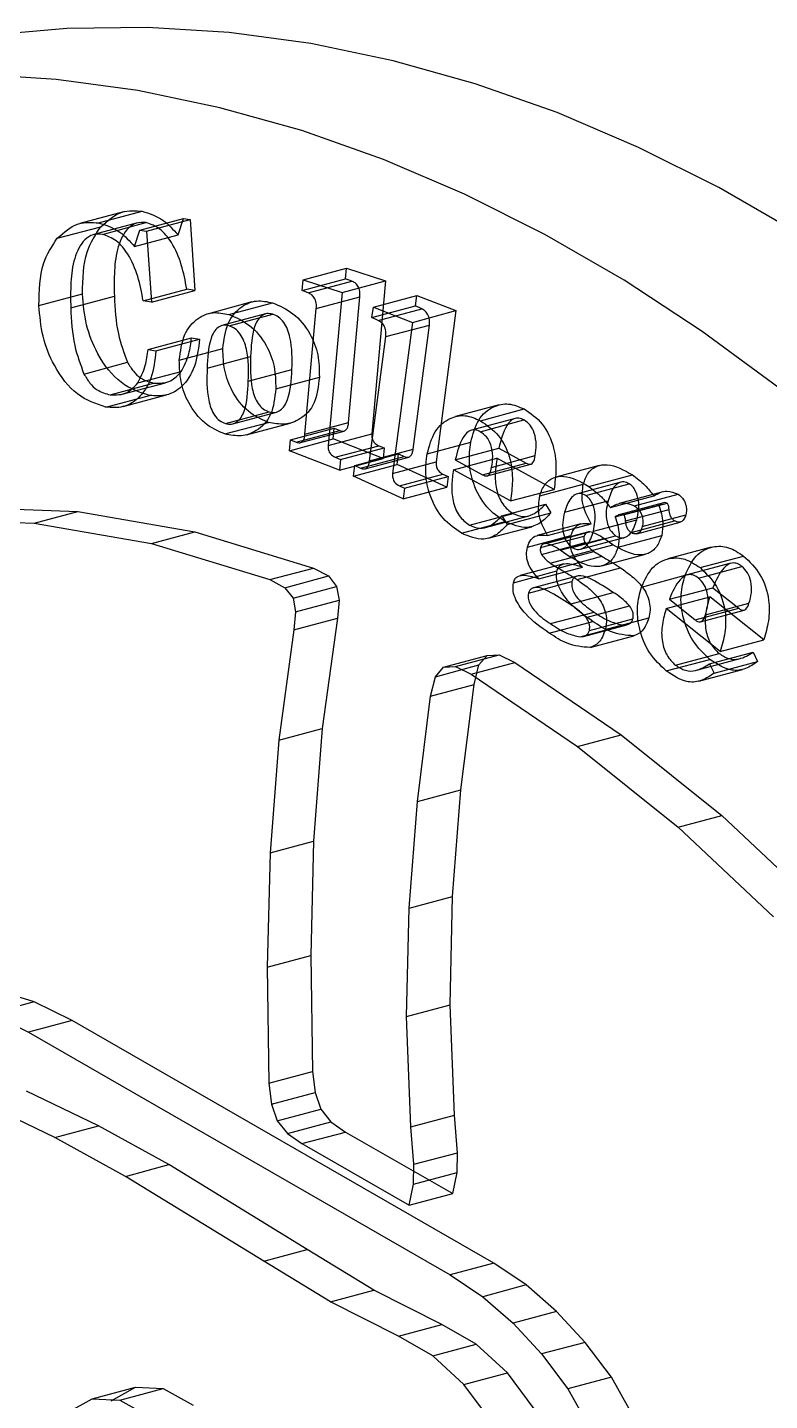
# Model space of a CAD drawing. Header units: inches. Extents: x 0 to 16.3, y 0 to 11.5.
# Drawn here: x 4.508 to 5.09, y 7.248 to 8.324 of the extents above; entities that cross this region are included whole.
import ezdxf

# ---------------------------------------------------------------- set-up
doc = ezdxf.new("R2010")
doc.units = ezdxf.units.IN
doc.header["$MEASUREMENT"] = 0

msp = doc.modelspace()

# ---------------------------------------------------------------- linework, layer by layer
at = {"color": 7, "linetype": 'Continuous', "lineweight": 25}
for p, q in [((4.5836, 8.1799), (4.5494, 8.1708)), ((4.5946, 8.1713), (4.5604, 8.1621)), ((4.5641, 8.1713), (4.5982, 8.1804)), ((4.567, 8.1623), (4.6011, 8.1715)), ((4.5964, 8.1656), (4.6306, 8.1748)), ((4.6016, 8.1648), (4.6357, 8.1739)), ((4.6263, 8.1619), (4.6306, 8.1748)), ((4.6306, 8.1748), (4.6357, 8.1739)), ((4.6357, 8.1739), (4.6396, 8.1183)), ((4.5317, 8.1592), (4.5659, 8.1683)), ((4.5922, 8.1527), (4.5964, 8.1656)), ((4.5922, 8.1527), (4.6263, 8.1619)), ((4.5964, 8.1656), (4.6016, 8.1648)), ((4.6016, 8.1648), (4.6054, 8.1092)), ((4.7235, 8.1183), (4.7577, 8.1275)), ((4.7243, 8.1266), (4.7584, 8.1358)), ((4.7577, 8.1275), (4.7584, 8.1358)), ((4.7625, 8.1256), (4.7577, 8.1275)), ((4.7584, 8.1358), (4.789, 8.1259)), ((4.599, 8.1102), (4.6332, 8.1194)), ((4.6054, 8.1092), (4.6396, 8.1183)), ((4.6396, 8.1183), (4.6332, 8.1194)), ((4.7235, 8.1183), (4.7243, 8.1266)), ((4.7284, 8.1164), (4.7235, 8.1183)), ((4.7243, 8.1266), (4.7549, 8.1168)), ((4.7284, 8.1164), (4.7625, 8.1256)), ((4.7549, 8.1168), (4.744, 7.9968)), ((4.7549, 8.1168), (4.789, 8.1259)), ((4.789, 8.1259), (4.7781, 8.006)), ((4.5173, 8.1065), (4.5514, 8.1156)), ((4.5422, 8.1048), (4.5764, 8.1139)), ((4.6054, 8.1092), (4.599, 8.1102)), ((4.6842, 8.1093), (4.6501, 8.1001)), ((4.6662, 8.0995), (4.7004, 8.1086)), ((4.7347, 8.1041), (4.7689, 8.1132)), ((4.76, 8.0147), (4.7689, 8.1132)), ((4.7783, 8.097), (4.8125, 8.1062)), ((4.7783, 8.097), (4.7794, 8.1052)), ((4.7794, 8.1052), (4.8135, 8.1144)), ((4.7794, 8.1052), (4.81, 8.0933)), ((4.8125, 8.1062), (4.8135, 8.1144)), ((4.8173, 8.1039), (4.8125, 8.1062)), ((4.8135, 8.1144), (4.8441, 8.1025)), ((4.6948, 8.0999), (4.6607, 8.0908)), ((4.6664, 8.0906), (4.7005, 8.0997)), ((4.7258, 8.0056), (4.7347, 8.1041)), ((4.7832, 8.0948), (4.7783, 8.097)), ((4.7832, 8.0948), (4.8173, 8.1039)), ((4.81, 8.0933), (4.8441, 8.1025)), ((4.8441, 8.1025), (4.8287, 7.984)), ((4.7891, 8.0821), (4.8233, 8.0912)), ((4.81, 8.0933), (4.7945, 7.9748)), ((4.8106, 7.9939), (4.8233, 8.0912)), ((4.6028, 8.0721), (4.6369, 8.0812)), ((4.609, 8.071), (4.6432, 8.0802)), ((4.6369, 8.0812), (4.6432, 8.0802)), ((4.7765, 7.9848), (4.7891, 8.0821)), ((4.6028, 8.0721), (4.609, 8.071)), ((4.6273, 8.0636), (4.6615, 8.0727)), ((4.6491, 8.0573), (4.6832, 8.0665)), ((4.5526, 8.0528), (4.5867, 8.062)), ((4.5947, 8.0458), (4.6289, 8.0549)), ((4.6814, 8.0472), (4.7156, 8.0563)), ((4.573, 8.0365), (4.6072, 8.0457)), ((4.5825, 8.0369), (4.6166, 8.046)), ((4.7029, 8.0413), (4.7371, 8.0504)), ((4.5698, 8.0269), (4.604, 8.036)), ((4.5832, 8.0273), (4.6174, 8.0364)), ((4.6635, 8.014), (4.6977, 8.0231)), ((4.6693, 8.0138), (4.7034, 8.0229)), ((4.8779, 8.0286), (4.8437, 8.0195)), ((4.8634, 8.0162), (4.8976, 8.0254)), ((4.6629, 8.0058), (4.6971, 8.0149)), ((4.68, 8.0052), (4.7141, 8.0144)), ((4.7145, 8.0011), (4.7487, 8.0103)), ((4.719, 7.9994), (4.7531, 8.0085)), ((4.7258, 8.0056), (4.76, 8.0147)), ((4.7479, 8.0019), (4.7487, 8.0103)), ((4.7487, 8.0103), (4.7531, 8.0085)), ((4.8905, 8.0179), (4.8563, 8.0088)), ((4.8632, 8.0076), (4.8974, 8.0168)), ((4.7138, 7.9927), (4.7479, 8.0019)), ((4.7138, 7.9927), (4.7145, 8.0011)), ((4.7145, 8.0011), (4.719, 7.9994)), ((4.7224, 7.999), (4.7565, 8.0081)), ((4.744, 7.9968), (4.7781, 8.006)), ((4.787, 7.9866), (4.7479, 8.0019)), ((4.8216, 7.9903), (4.8557, 7.9994)), ((4.7529, 7.9775), (4.7138, 7.9927)), ((4.7495, 7.9875), (4.7837, 7.9966)), ((4.7495, 7.9875), (4.7536, 7.9859)), ((4.7536, 7.9859), (4.7878, 7.995)), ((4.7649, 7.9811), (4.7991, 7.9902)), ((4.7693, 7.9791), (4.8035, 7.9882)), ((4.7729, 7.9785), (4.8071, 7.9876)), ((4.7765, 7.9848), (4.8106, 7.9939)), ((4.7837, 7.9966), (4.7878, 7.995)), ((4.7878, 7.995), (4.787, 7.9866)), ((4.798, 7.982), (4.7991, 7.9902)), ((4.7991, 7.9902), (4.8035, 7.9882)), ((4.8422, 7.9778), (4.8763, 7.9869)), ((4.8436, 7.9855), (4.8778, 7.9947)), ((4.8721, 7.9796), (4.9063, 7.9888)), ((4.921, 7.9624), (4.8763, 7.9869)), ((4.8778, 7.9947), (4.8991, 7.983)), ((4.7529, 7.9775), (4.787, 7.9866)), ((4.7536, 7.9859), (4.7529, 7.9775)), ((4.7638, 7.9728), (4.798, 7.982)), ((4.7638, 7.9728), (4.7649, 7.9811)), ((4.7649, 7.9811), (4.7693, 7.9791)), ((4.7945, 7.9748), (4.8287, 7.984)), ((4.8369, 7.9642), (4.798, 7.982)), ((4.8869, 7.9533), (4.8422, 7.9778)), ((4.8436, 7.9855), (4.8649, 7.9739)), ((4.8649, 7.9739), (4.8991, 7.983)), ((4.8687, 7.973), (4.9028, 7.9822)), ((4.9565, 7.9811), (4.9224, 7.972)), ((4.8028, 7.955), (4.7638, 7.9728)), ((4.7998, 7.9652), (4.8339, 7.9743)), ((4.8039, 7.9633), (4.838, 7.9724)), ((4.8339, 7.9743), (4.838, 7.9724)), ((4.838, 7.9724), (4.8369, 7.9642)), ((4.9098, 7.9573), (4.9439, 7.9664)), ((4.9735, 7.968), (4.9394, 7.9589)), ((4.9459, 7.9576), (4.98, 7.9668)), ((4.9482, 7.9647), (4.9824, 7.9738)), ((4.7998, 7.9652), (4.8039, 7.9633)), ((4.8028, 7.955), (4.8369, 7.9642)), ((4.8039, 7.9633), (4.8028, 7.955)), ((4.8869, 7.9533), (4.921, 7.9624)), ((4.9652, 7.9482), (4.9993, 7.9574)), ((5.0063, 7.9604), (4.9722, 7.9513)), ((4.9842, 7.9495), (5.0183, 7.9586)), ((4.4567, 7.9486), (4.5477, 7.945)), ((4.5136, 7.9359), (4.5477, 7.945)), ((4.5477, 7.945), (4.6396, 7.929)), ((4.8802, 7.9415), (4.9143, 7.9507)), ((4.8844, 7.9349), (4.9186, 7.9441)), ((4.9143, 7.9507), (4.9186, 7.9441)), ((4.9292, 7.9444), (4.9634, 7.9535)), ((4.969, 7.9409), (5.0032, 7.9501)), ((5.0069, 7.9518), (4.9728, 7.9427)), ((4.9754, 7.9424), (5.0096, 7.9516)), ((4.9771, 7.9376), (5.0112, 7.9467)), ((4.4226, 7.9395), (4.5136, 7.9359)), ((4.5136, 7.9359), (4.6055, 7.9199)), ((4.8485, 7.928), (4.8827, 7.9371)), ((4.8548, 7.9343), (4.8889, 7.9434)), ((4.8672, 7.9325), (4.9014, 7.9416)), ((4.8693, 7.924), (4.9035, 7.9331)), ((4.8802, 7.9415), (4.8844, 7.9349)), ((4.9419, 7.9353), (4.9077, 7.9262)), ((4.916, 7.9261), (4.9502, 7.9353)), ((4.9519, 7.9295), (4.986, 7.9386)), ((4.9814, 7.9285), (5.0155, 7.9377)), ((4.9858, 7.9276), (5.0199, 7.9367)), ((4.9902, 7.9332), (5.0243, 7.9424)), ((4.6055, 7.9199), (4.6396, 7.929)), ((4.6396, 7.929), (4.7325, 7.9007)), ((4.9002, 7.917), (4.9343, 7.9262)), ((4.9104, 7.9167), (4.9446, 7.9258)), ((4.9473, 7.9289), (4.9132, 7.9197)), ((4.9147, 7.9199), (4.9488, 7.9291)), ((4.9259, 7.9148), (4.96, 7.9239)), ((4.9352, 7.9168), (4.9693, 7.926)), ((4.9418, 7.9155), (4.976, 7.9246)), ((4.9671, 7.919), (4.96, 7.9239)), ((4.9712, 7.917), (5.0054, 7.9261)), ((4.6055, 7.9199), (4.6983, 7.8916)), ((4.9111, 7.9114), (4.9453, 7.9206)), ((4.9181, 7.9046), (4.9523, 7.9138)), ((4.933, 7.9098), (4.9259, 7.9148)), ((4.933, 7.9098), (4.9671, 7.919)), ((4.9523, 7.9138), (4.9585, 7.9099)), ((4.9586, 7.9025), (4.9928, 7.9116)), ((5.0443, 7.917), (5.0102, 7.9078)), ((4.6983, 7.8916), (4.7325, 7.9007)), ((4.7325, 7.9007), (4.7443, 7.8945)), ((4.9286, 7.904), (4.8944, 7.8949)), ((4.9092, 7.8922), (4.9434, 7.9013)), ((4.9181, 7.9046), (4.9243, 7.9007)), ((4.9243, 7.9007), (4.9585, 7.9099)), ((4.9391, 7.8916), (4.9732, 7.9008)), ((5.0597, 7.9044), (5.0255, 7.8953)), ((5.0342, 7.8928), (5.0683, 7.902)), ((5.0355, 7.901), (5.0696, 7.9101)), ((4.6983, 7.8916), (4.7101, 7.8853)), ((4.7101, 7.8853), (4.7443, 7.8945)), ((4.7443, 7.8945), (4.7506, 7.8863)), ((4.8892, 7.8892), (4.9233, 7.8984)), ((4.901, 7.8811), (4.9351, 7.8902)), ((4.9391, 7.8943), (4.905, 7.8851)), ((4.9896, 7.8858), (5.0237, 7.895)), ((4.7101, 7.8853), (4.7165, 7.8772)), ((4.7165, 7.8772), (4.7506, 7.8863)), ((4.7506, 7.8863), (4.7526, 7.8755)), ((4.9333, 7.8724), (4.9674, 7.8816)), ((5.0114, 7.8762), (5.0456, 7.8853)), ((5.0456, 7.8853), (5.0658, 7.8692)), ((4.7165, 7.8772), (4.7185, 7.8664)), ((4.7185, 7.8664), (4.7526, 7.8755)), ((4.7526, 7.8755), (4.7512, 7.8614)), ((4.9462, 7.8619), (4.9803, 7.8711)), ((5.009, 7.8691), (5.0431, 7.8782)), ((5.0513, 7.8353), (5.009, 7.8691)), ((5.0114, 7.8762), (5.0316, 7.8601)), ((5.0316, 7.8601), (5.0658, 7.8692)), ((5.0397, 7.864), (5.0738, 7.8731)), ((5.0855, 7.8445), (5.0431, 7.8782)), ((4.7185, 7.8664), (4.7171, 7.8522)), ((4.7171, 7.8522), (4.7512, 7.8614)), ((4.7512, 7.8614), (4.7394, 7.7749)), ((4.9173, 7.8497), (4.9514, 7.8589)), ((4.9183, 7.8571), (4.9524, 7.8662)), ((4.9487, 7.8518), (4.9828, 7.861)), ((4.9612, 7.8524), (4.9954, 7.8616)), ((5.0359, 7.8585), (5.0701, 7.8677)), ((4.7171, 7.8522), (4.7053, 7.7657)), ((4.9414, 7.8468), (4.9756, 7.8559)), ((4.9441, 7.8471), (4.9782, 7.8562)), ((4.9493, 7.8384), (4.9835, 7.8476)), ((5.0513, 7.8353), (5.0855, 7.8445)), ((4.8344, 7.8231), (4.8686, 7.8322)), ((4.8437, 7.8235), (4.8779, 7.8326)), ((4.8562, 7.8175), (4.8904, 7.8266)), ((4.8622, 7.8247), (4.8686, 7.8322)), ((4.8686, 7.8322), (4.8779, 7.8326)), ((4.8779, 7.8326), (4.8904, 7.8266)), ((4.8904, 7.8266), (4.9736, 7.77)), ((5.009, 7.82), (5.0432, 7.8291)), ((5.0162, 7.8246), (5.0504, 7.8337)), ((5.0326, 7.8206), (5.0668, 7.8297)), ((5.043, 7.8256), (5.0771, 7.8348)), ((5.043, 7.8256), (5.0465, 7.8183)), ((5.0465, 7.8183), (5.0806, 7.8274)), ((5.0771, 7.8348), (5.0806, 7.8274)), ((4.8241, 7.8002), (4.828, 7.8155)), ((4.828, 7.8155), (4.8622, 7.8247)), ((4.828, 7.8155), (4.8344, 7.8231)), ((4.8344, 7.8231), (4.8437, 7.8235)), ((4.8437, 7.8235), (4.8562, 7.8175)), ((4.8562, 7.8175), (4.9394, 7.7609)), ((4.8583, 7.8093), (4.8622, 7.8247)), ((5.0346, 7.812), (5.0687, 7.8212)), ((4.8241, 7.8002), (4.8583, 7.8093)), ((4.8481, 7.7269), (4.8583, 7.8093)), ((4.8139, 7.7177), (4.8241, 7.8002)), ((4.7053, 7.7657), (4.7394, 7.7749)), ((4.7394, 7.7749), (4.7326, 7.6867)), ((4.7053, 7.7657), (4.6985, 7.6775)), ((4.9394, 7.7609), (4.9736, 7.77)), ((4.9394, 7.7609), (5.0184, 7.6975)), ((4.9736, 7.77), (5.0526, 7.7067)), ((4.8074, 7.6342), (4.8139, 7.7177)), ((4.8139, 7.7177), (4.8481, 7.7269)), ((4.8415, 7.6433), (4.8481, 7.7269)), ((5.0184, 7.6975), (5.0526, 7.7067)), ((5.0184, 7.6975), (5.093, 7.6273)), ((5.0526, 7.7067), (5.1272, 7.6365)), ((4.6985, 7.6775), (4.7326, 7.6867)), ((4.7326, 7.6867), (4.7303, 7.597)), ((4.6985, 7.6775), (4.6961, 7.5879)), ((4.8074, 7.6342), (4.8415, 7.6433)), ((4.8395, 7.5584), (4.8415, 7.6433)), ((4.8054, 7.5492), (4.8074, 7.6342)), ((4.6961, 7.5879), (4.7303, 7.597)), ((4.7303, 7.597), (4.7318, 7.5061)), ((4.6961, 7.5879), (4.6976, 7.4969)), ((4.5136, 7.5606), (4.4834, 7.57)), ((4.5136, 7.5606), (4.4795, 7.5515)), ((4.5433, 7.546), (4.5136, 7.5606)), ((4.8054, 7.5492), (4.8395, 7.5584)), ((4.8429, 7.4717), (4.8395, 7.5584)), ((4.4795, 7.5515), (4.5091, 7.5369)), ((4.5433, 7.546), (4.5091, 7.5369)), ((4.8738, 7.3558), (4.5433, 7.546)), ((4.8088, 7.4626), (4.8054, 7.5492)), ((4.5091, 7.5369), (4.8397, 7.3466)), ((4.6976, 7.4969), (4.7318, 7.5061)), ((4.7318, 7.5061), (4.7337, 7.4895)), ((4.6976, 7.4969), (4.6995, 7.4803)), ((4.5298, 7.4544), (4.4733, 7.4815)), ((4.564, 7.4635), (4.5075, 7.4907)), ((4.6995, 7.4803), (4.7337, 7.4895)), ((4.7337, 7.4895), (4.7383, 7.4765)), ((4.6995, 7.4803), (4.7041, 7.4673)), ((4.7041, 7.4673), (4.7383, 7.4765)), ((4.7383, 7.4765), (4.7461, 7.4665)), ((4.8088, 7.4626), (4.8429, 7.4717)), ((4.8454, 7.4424), (4.8429, 7.4717)), ((4.5298, 7.4544), (4.564, 7.4635)), ((4.6192, 7.433), (4.564, 7.4635)), ((4.7041, 7.4673), (4.712, 7.4573)), ((4.712, 7.4573), (4.7461, 7.4665)), ((4.7461, 7.4665), (4.7576, 7.4586)), ((4.8112, 7.4333), (4.8088, 7.4626)), ((4.5851, 7.4238), (4.5298, 7.4544)), ((4.712, 7.4573), (4.7234, 7.4495)), ((4.7234, 7.4495), (4.7576, 7.4586)), ((4.7234, 7.4495), (4.8075, 7.4013)), ((4.7576, 7.4586), (4.8417, 7.4105)), ((4.8112, 7.4333), (4.8454, 7.4424)), ((4.845, 7.4268), (4.8454, 7.4424)), ((4.5851, 7.4238), (4.6192, 7.433)), ((4.7276, 7.3666), (4.6192, 7.433)), ((4.8108, 7.4177), (4.8112, 7.4333)), ((4.6935, 7.3574), (4.5851, 7.4238)), ((4.8075, 7.4013), (4.8108, 7.4177)), ((4.8108, 7.4177), (4.845, 7.4268)), ((4.8417, 7.4105), (4.845, 7.4268)), ((4.8075, 7.4013), (4.8417, 7.4105)), ((4.6935, 7.3574), (4.7276, 7.3666)), ((4.7799, 7.3346), (4.7276, 7.3666)), ((4.7458, 7.3254), (4.6935, 7.3574)), ((4.8738, 7.3558), (4.8397, 7.3466)), ((4.8992, 7.3387), (4.8738, 7.3558)), ((4.8397, 7.3466), (4.8651, 7.3295)), ((4.7458, 7.3254), (4.7799, 7.3346)), ((4.8332, 7.3077), (4.7799, 7.3346)), ((4.8992, 7.3387), (4.8651, 7.3295)), ((4.923, 7.3179), (4.8992, 7.3387)), ((4.7991, 7.2985), (4.7458, 7.3254)), ((4.8651, 7.3295), (4.8889, 7.3088)), ((4.923, 7.3179), (4.8889, 7.3088)), ((4.8889, 7.3088), (4.9111, 7.2846)), ((4.9453, 7.2937), (4.923, 7.3179)), ((4.7991, 7.2985), (4.8332, 7.3077)), ((4.8259, 7.2831), (4.7991, 7.2985)), ((4.8601, 7.2922), (4.8332, 7.3077)), ((4.8259, 7.2831), (4.8601, 7.2922)), ((4.8845, 7.2698), (4.8601, 7.2922)), ((4.9453, 7.2937), (4.9111, 7.2846)), ((4.966, 7.2664), (4.9453, 7.2937)), ((4.8503, 7.2606), (4.8259, 7.2831)), ((4.9111, 7.2846), (4.9319, 7.2572)), ((4.8503, 7.2606), (4.8845, 7.2698)), ((4.9054, 7.2417), (4.8845, 7.2698)), ((4.966, 7.2664), (4.9319, 7.2572)), ((4.9876, 7.228), (4.966, 7.2664)), ((4.5589, 7.2495), (4.593, 7.2587)), ((4.574, 7.2478), (4.593, 7.2587)), ((4.5806, 7.2484), (4.6147, 7.2575)), ((4.593, 7.2587), (4.6147, 7.2575)), ((4.6147, 7.2575), (4.6383, 7.2445)), ((4.8712, 7.2326), (4.8503, 7.2606)), ((4.9319, 7.2572), (4.9535, 7.2189)), ((4.5398, 7.2387), (4.5589, 7.2495)), ((4.5589, 7.2495), (4.5806, 7.2484)), ((4.5806, 7.2484), (4.6042, 7.2353))]:
    msp.add_line(p, q, dxfattribs=at)
at = {"color": 7, "linetype": 'Continuous', "lineweight": 25, "flags": 128}
for points in [[(5.1127, 8.1629), (5.0503, 8.1989), (4.9872, 8.2305), (4.9234, 8.2577), (4.8593, 8.2803), (4.7949, 8.2984), (4.7305, 8.3118), (4.6663, 8.3205), (4.6024, 8.3245), (4.5391, 8.3237), (4.4765, 8.3182)], [(5.0973, 8.042), (5.0372, 8.0862), (4.976, 8.1263), (4.9138, 8.1622), (4.8508, 8.1938), (4.7873, 8.2209), (4.7233, 8.2436), (4.6591, 8.2616), (4.5949, 8.275), (4.5308, 8.2838), (4.4671, 8.2878)]]:
    msp.add_lwpolyline(points, dxfattribs=at)
at = {"color": 7, "linetype": 'Continuous', "lineweight": 25}
for points, knots in [([(4.5659, 8.1683), (4.5712, 8.173), (4.5806, 8.1815), (4.5928, 8.1808), (4.5982, 8.1804)], [0, 0, 0, 0, 0.559322, 1, 1, 1, 1]), ([(4.5317, 8.1592), (4.537, 8.1639), (4.5464, 8.1724), (4.5587, 8.1716), (4.5641, 8.1713)], [0, 0, 0, 0, 0.559322, 1, 1, 1, 1]), ([(4.5641, 8.1713), (4.5698, 8.1695), (4.58, 8.1663), (4.5884, 8.1569), (4.5922, 8.1527)], [0, 0, 0, 0, 0.558712, 1, 1, 1, 1]), ([(4.6011, 8.1715), (4.5986, 8.1716), (4.5936, 8.1718), (4.5852, 8.1662), (4.5785, 8.1531), (4.5761, 8.1339), (4.5763, 8.1206), (4.5764, 8.1139)], [0, 0, 0, 0, 0.124981, 0.249996, 0.498695, 0.749101, 1, 1, 1, 1]), ([(4.5982, 8.1804), (4.6039, 8.1786), (4.6141, 8.1755), (4.6226, 8.166), (4.6263, 8.1619)], [0, 0, 0, 0, 0.558712, 1, 1, 1, 1]), ([(4.6332, 8.1194), (4.632, 8.1258), (4.6296, 8.1385), (4.6224, 8.1552), (4.6124, 8.1676), (4.6049, 8.1702), (4.6011, 8.1715)], [0, 0, 0, 0, 0.280986, 0.560889, 0.780812, 1, 1, 1, 1]), ([(4.5173, 8.1065), (4.5175, 8.1181), (4.518, 8.1388), (4.5275, 8.1529), (4.5317, 8.1592)], [0, 0, 0, 0, 0.5599, 1, 1, 1, 1]), ([(4.567, 8.1623), (4.5645, 8.1625), (4.5595, 8.1627), (4.551, 8.157), (4.5444, 8.1439), (4.5419, 8.1247), (4.5421, 8.1114), (4.5422, 8.1048)], [0, 0, 0, 0, 0.124981, 0.249996, 0.498695, 0.749101, 1, 1, 1, 1]), ([(4.5514, 8.1156), (4.5517, 8.1273), (4.5521, 8.148), (4.5617, 8.1621), (4.5659, 8.1683)], [0, 0, 0, 0, 0.5599, 1, 1, 1, 1]), ([(4.599, 8.1102), (4.5978, 8.1166), (4.5954, 8.1293), (4.5883, 8.146), (4.5782, 8.1584), (4.5707, 8.161), (4.567, 8.1623)], [0, 0, 0, 0, 0.280986, 0.560889, 0.780812, 1, 1, 1, 1]), ([(4.7347, 8.1041), (4.7348, 8.1055), (4.7349, 8.1084), (4.7334, 8.1126), (4.731, 8.1152), (4.7292, 8.116), (4.7284, 8.1164)], [0, 0, 0, 0, 0.280539, 0.559304, 0.779339, 1, 1, 1, 1]), ([(4.7689, 8.1132), (4.7689, 8.1147), (4.7691, 8.1176), (4.7675, 8.1217), (4.7651, 8.1244), (4.7634, 8.1252), (4.7625, 8.1256)], [0, 0, 0, 0, 0.280539, 0.559304, 0.779339, 1, 1, 1, 1]), ([(4.5698, 8.0269), (4.5621, 8.0294), (4.5467, 8.0344), (4.5294, 8.057), (4.5194, 8.0822), (4.518, 8.0984), (4.5173, 8.1065)], [0, 0, 0, 0, 0.279406, 0.558896, 0.779238, 1, 1, 1, 1]), ([(4.604, 8.036), (4.5963, 8.0385), (4.5809, 8.0435), (4.5635, 8.0661), (4.5535, 8.0913), (4.5521, 8.1075), (4.5514, 8.1156)], [0, 0, 0, 0, 0.279406, 0.558896, 0.779238, 1, 1, 1, 1]), ([(4.5764, 8.1139), (4.5769, 8.104), (4.5777, 8.0863), (4.584, 8.0694), (4.5867, 8.062)], [0, 0, 0, 0, 0.560996, 1, 1, 1, 1]), ([(4.6615, 8.0727), (4.6623, 8.0797), (4.6641, 8.0935), (4.675, 8.106), (4.6876, 8.1112), (4.6961, 8.1095), (4.7004, 8.1086)], [0, 0, 0, 0, 0.279505, 0.559035, 0.779351, 1, 1, 1, 1]), ([(4.7004, 8.1086), (4.7059, 8.1063), (4.7168, 8.1015), (4.7298, 8.0864), (4.7368, 8.0678), (4.737, 8.0562), (4.7371, 8.0504)], [0, 0, 0, 0, 0.28021, 0.559901, 0.779555, 1, 1, 1, 1]), ([(4.5422, 8.1048), (4.5427, 8.0948), (4.5436, 8.0771), (4.5498, 8.0602), (4.5526, 8.0528)], [0, 0, 0, 0, 0.560996, 1, 1, 1, 1]), ([(4.6273, 8.0636), (4.6282, 8.0705), (4.63, 8.0844), (4.6408, 8.0968), (4.6535, 8.1021), (4.662, 8.1003), (4.6662, 8.0995)], [0, 0, 0, 0, 0.279505, 0.559035, 0.779351, 1, 1, 1, 1]), ([(4.6662, 8.0995), (4.6717, 8.0971), (4.6826, 8.0924), (4.6956, 8.0772), (4.7026, 8.0586), (4.7028, 8.0471), (4.7029, 8.0413)], [0, 0, 0, 0, 0.28021, 0.559901, 0.779555, 1, 1, 1, 1]), ([(4.7005, 8.0997), (4.6989, 8.1), (4.6958, 8.1006), (4.6916, 8.0987), (4.6884, 8.0949), (4.6841, 8.0849), (4.6836, 8.0746), (4.6832, 8.0665)], [0, 0, 0, 0, 0.124934, 0.249782, 0.37489, 0.500135, 1, 1, 1, 1]), ([(4.7156, 8.0563), (4.7158, 8.0647), (4.716, 8.0753), (4.7123, 8.0878), (4.7093, 8.0934), (4.7052, 8.0978), (4.7021, 8.0991), (4.7005, 8.0997)], [0, 0, 0, 0, 0.4997538, 0.6249887, 0.7500997, 0.8749815, 1, 1, 1, 1]), ([(4.7891, 8.0821), (4.7893, 8.0835), (4.7895, 8.0864), (4.7881, 8.0906), (4.7857, 8.0934), (4.784, 8.0943), (4.7832, 8.0948)], [0, 0, 0, 0, 0.280372, 0.559067, 0.779225, 1, 1, 1, 1]), ([(4.8233, 8.0912), (4.8234, 8.0926), (4.8236, 8.0955), (4.8222, 8.0997), (4.8199, 8.1026), (4.8182, 8.1035), (4.8173, 8.1039)], [0, 0, 0, 0, 0.280372, 0.559067, 0.779225, 1, 1, 1, 1]), ([(4.6664, 8.0906), (4.6648, 8.0909), (4.6617, 8.0915), (4.6575, 8.0895), (4.6542, 8.0858), (4.65, 8.0757), (4.6495, 8.0655), (4.6491, 8.0573)], [0, 0, 0, 0, 0.124934, 0.249782, 0.37489, 0.500135, 1, 1, 1, 1]), ([(4.6814, 8.0472), (4.6816, 8.0556), (4.6819, 8.0661), (4.6782, 8.0787), (4.6752, 8.0842), (4.6711, 8.0887), (4.6679, 8.0899), (4.6664, 8.0906)], [0, 0, 0, 0, 0.499754, 0.624989, 0.7501, 0.874982, 1, 1, 1, 1]), ([(4.6432, 8.0802), (4.6423, 8.0727), (4.6405, 8.0579), (4.6305, 8.0427), (4.6176, 8.0351), (4.6085, 8.0357), (4.604, 8.036)], [0, 0, 0, 0, 0.280189, 0.559572, 0.779641, 1, 1, 1, 1]), ([(4.6289, 8.0549), (4.6311, 8.0593), (4.6352, 8.0671), (4.6364, 8.0769), (4.6369, 8.0812)], [0, 0, 0, 0, 0.558715, 1, 1, 1, 1]), ([(4.609, 8.071), (4.6081, 8.0636), (4.6064, 8.0487), (4.5963, 8.0335), (4.5834, 8.0259), (4.5744, 8.0265), (4.5698, 8.0269)], [0, 0, 0, 0, 0.280189, 0.559572, 0.779641, 1, 1, 1, 1]), ([(4.5947, 8.0458), (4.597, 8.0501), (4.601, 8.0579), (4.6022, 8.0677), (4.6028, 8.0721)], [0, 0, 0, 0, 0.558715, 1, 1, 1, 1]), ([(4.6629, 8.0058), (4.6576, 8.0081), (4.6469, 8.0128), (4.6346, 8.0284), (4.6278, 8.0465), (4.6275, 8.0579), (4.6273, 8.0636)], [0, 0, 0, 0, 0.279948, 0.559504, 0.779621, 1, 1, 1, 1]), ([(4.6971, 8.0149), (4.6917, 8.0173), (4.681, 8.022), (4.6688, 8.0376), (4.662, 8.0557), (4.6616, 8.067), (4.6615, 8.0727)], [0, 0, 0, 0, 0.279948, 0.559504, 0.779621, 1, 1, 1, 1]), ([(4.6832, 8.0665), (4.683, 8.0581), (4.6827, 8.0477), (4.686, 8.0352), (4.689, 8.0295), (4.693, 8.025), (4.6961, 8.0238), (4.6977, 8.0231)], [0, 0, 0, 0, 0.500008, 0.625224, 0.750225, 0.875032, 1, 1, 1, 1]), ([(4.5526, 8.0528), (4.554, 8.0504), (4.5569, 8.0454), (4.564, 8.039), (4.5696, 8.0375), (4.573, 8.0365)], [0, 0, 0, 0, 0.280351, 0.560521, 1, 1, 1, 1]), ([(4.5867, 8.062), (4.5882, 8.0595), (4.5911, 8.0546), (4.5982, 8.0482), (4.6037, 8.0466), (4.6072, 8.0457)], [0, 0, 0, 0, 0.280351, 0.560521, 1, 1, 1, 1]), ([(4.6072, 8.0457), (4.6119, 8.0456), (4.6203, 8.0454), (4.6262, 8.052), (4.6289, 8.0549)], [0, 0, 0, 0, 0.559042, 1, 1, 1, 1]), ([(4.6491, 8.0573), (4.6489, 8.049), (4.6486, 8.0385), (4.6519, 8.026), (4.6548, 8.0204), (4.6588, 8.0159), (4.6619, 8.0146), (4.6635, 8.014)], [0, 0, 0, 0, 0.500008, 0.625224, 0.750225, 0.875032, 1, 1, 1, 1]), ([(4.6977, 8.0231), (4.6992, 8.0228), (4.7024, 8.0222), (4.7066, 8.0242), (4.71, 8.0277), (4.7146, 8.0376), (4.7151, 8.048), (4.7156, 8.0563)], [0, 0, 0, 0, 0.1250929, 0.2500245, 0.3751652, 0.5004043, 1, 1, 1, 1]), ([(4.573, 8.0365), (4.5777, 8.0364), (4.5861, 8.0363), (4.5921, 8.0429), (4.5947, 8.0458)], [0, 0, 0, 0, 0.559042, 1, 1, 1, 1]), ([(4.7029, 8.0413), (4.7021, 8.0341), (4.7006, 8.0198), (4.6889, 8.008), (4.6759, 8.0033), (4.6673, 8.005), (4.6629, 8.0058)], [0, 0, 0, 0, 0.279758, 0.558417, 0.779187, 1, 1, 1, 1]), ([(4.6635, 8.014), (4.6651, 8.0137), (4.6682, 8.0131), (4.6725, 8.015), (4.6759, 8.0186), (4.6805, 8.0285), (4.681, 8.0389), (4.6814, 8.0472)], [0, 0, 0, 0, 0.125093, 0.250025, 0.375165, 0.500404, 1, 1, 1, 1]), ([(4.7371, 8.0504), (4.7363, 8.0433), (4.7348, 8.029), (4.7231, 8.0171), (4.7101, 8.0125), (4.7014, 8.0141), (4.6971, 8.0149)], [0, 0, 0, 0, 0.279758, 0.558417, 0.779187, 1, 1, 1, 1]), ([(4.8216, 7.9903), (4.8233, 7.9965), (4.8267, 8.0088), (4.8384, 8.0185), (4.8512, 8.0214), (4.8594, 8.018), (4.8634, 8.0162)], [0, 0, 0, 0, 0.27993, 0.559547, 0.779703, 1, 1, 1, 1]), ([(4.8557, 7.9994), (4.8574, 8.0056), (4.8608, 8.0179), (4.8725, 8.0277), (4.8854, 8.0306), (4.8935, 8.0271), (4.8976, 8.0254)], [0, 0, 0, 0, 0.27993, 0.559547, 0.779703, 1, 1, 1, 1]), ([(4.8976, 8.0254), (4.9026, 8.022), (4.9126, 8.0152), (4.9214, 7.9963), (4.9232, 7.978), (4.9217, 7.9676), (4.921, 7.9624)], [0, 0, 0, 0, 0.279887, 0.558269, 0.778726, 1, 1, 1, 1]), ([(4.7531, 8.0085), (4.7541, 8.0082), (4.7561, 8.0076), (4.7585, 8.0091), (4.7596, 8.0118), (4.7599, 8.0138), (4.76, 8.0147)], [0, 0, 0, 0, 0.280467, 0.558282, 0.778896, 1, 1, 1, 1]), ([(4.8632, 8.0076), (4.862, 8.0082), (4.8594, 8.0094), (4.8542, 8.0087), (4.8475, 8.0013), (4.8452, 7.9918), (4.8436, 7.9855)], [0, 0, 0, 0, 0.125338, 0.2505, 0.49936, 1, 1, 1, 1]), ([(4.8634, 8.0162), (4.8684, 8.0128), (4.8784, 8.006), (4.8873, 7.9871), (4.889, 7.9688), (4.8876, 7.9585), (4.8869, 7.9533)], [0, 0, 0, 0, 0.279887, 0.558269, 0.778726, 1, 1, 1, 1]), ([(4.8974, 8.0168), (4.8961, 8.0174), (4.8935, 8.0185), (4.8883, 8.0178), (4.8817, 8.0104), (4.8793, 8.001), (4.8778, 7.9947)], [0, 0, 0, 0, 0.125338, 0.2505, 0.49936, 1, 1, 1, 1]), ([(4.9063, 7.9888), (4.9067, 7.9916), (4.9075, 7.9973), (4.9061, 8.006), (4.9025, 8.0132), (4.8991, 8.0156), (4.8974, 8.0168)], [0, 0, 0, 0, 0.281085, 0.560556, 0.780261, 1, 1, 1, 1]), ([(4.719, 7.9994), (4.72, 7.9991), (4.7219, 7.9985), (4.7244, 7.9999), (4.7255, 8.0027), (4.7257, 8.0046), (4.7258, 8.0056)], [0, 0, 0, 0, 0.280467, 0.558282, 0.778896, 1, 1, 1, 1]), ([(4.7781, 8.006), (4.7781, 8.0048), (4.7781, 8.0025), (4.7801, 7.9984), (4.7823, 7.9973), (4.7837, 7.9966)], [0, 0, 0, 0, 0.28093, 0.560428, 1, 1, 1, 1]), ([(4.8827, 7.9371), (4.8776, 7.9405), (4.8676, 7.9473), (4.8577, 7.9651), (4.8538, 7.9836), (4.8551, 7.9941), (4.8557, 7.9994)], [0, 0, 0, 0, 0.2801, 0.559316, 0.779464, 1, 1, 1, 1]), ([(4.8721, 7.9796), (4.8726, 7.9825), (4.8734, 7.9882), (4.872, 7.9968), (4.8683, 8.0041), (4.8649, 8.0064), (4.8632, 8.0076)], [0, 0, 0, 0, 0.281085, 0.560556, 0.780261, 1, 1, 1, 1]), ([(4.744, 7.9968), (4.744, 7.9956), (4.744, 7.9933), (4.7459, 7.9893), (4.7482, 7.9882), (4.7495, 7.9875)], [0, 0, 0, 0, 0.28093, 0.560428, 1, 1, 1, 1]), ([(4.8035, 7.9882), (4.8045, 7.9878), (4.8064, 7.9871), (4.8089, 7.9884), (4.8101, 7.9911), (4.8105, 7.993), (4.8106, 7.9939)], [0, 0, 0, 0, 0.280416, 0.558298, 0.778726, 1, 1, 1, 1]), ([(4.8485, 7.928), (4.8435, 7.9314), (4.8334, 7.9382), (4.8236, 7.956), (4.8196, 7.9744), (4.8209, 7.985), (4.8216, 7.9903)], [0, 0, 0, 0, 0.2801002, 0.5593163, 0.7794638, 1, 1, 1, 1]), ([(4.8763, 7.9869), (4.8758, 7.983), (4.8746, 7.9752), (4.8753, 7.9626), (4.8801, 7.95), (4.886, 7.9456), (4.8889, 7.9434)], [0, 0, 0, 0, 0.25144, 0.502009, 0.751127, 1, 1, 1, 1]), ([(4.8991, 7.983), (4.8997, 7.9827), (4.901, 7.9821), (4.9031, 7.982), (4.9053, 7.984), (4.9059, 7.9868), (4.9063, 7.9888)], [0, 0, 0, 0, 0.187501, 0.374285, 0.560282, 1, 1, 1, 1]), ([(4.7693, 7.9791), (4.7703, 7.9787), (4.7723, 7.978), (4.7748, 7.9793), (4.776, 7.9819), (4.7763, 7.9838), (4.7765, 7.9848)], [0, 0, 0, 0, 0.280416, 0.558298, 0.778726, 1, 1, 1, 1]), ([(4.8287, 7.984), (4.8286, 7.9828), (4.8285, 7.9805), (4.8303, 7.9764), (4.8326, 7.9751), (4.8339, 7.9743)], [0, 0, 0, 0, 0.2811007, 0.5604864, 1, 1, 1, 1]), ([(4.8422, 7.9778), (4.8416, 7.9738), (4.8405, 7.966), (4.8412, 7.9535), (4.846, 7.9409), (4.8518, 7.9365), (4.8548, 7.9343)], [0, 0, 0, 0, 0.25144, 0.502009, 0.751127, 1, 1, 1, 1]), ([(4.8649, 7.9739), (4.8656, 7.9736), (4.8669, 7.9729), (4.8689, 7.9728), (4.8712, 7.9749), (4.8717, 7.9777), (4.8721, 7.9796)], [0, 0, 0, 0, 0.187501, 0.374285, 0.560282, 1, 1, 1, 1]), ([(4.9439, 7.9664), (4.9451, 7.9696), (4.9474, 7.9759), (4.9544, 7.9812), (4.9665, 7.9827), (4.9758, 7.9775), (4.9824, 7.9738)], [0, 0, 0, 0, 0.186842, 0.373561, 0.560777, 1, 1, 1, 1]), ([(4.7945, 7.9748), (4.7945, 7.9737), (4.7943, 7.9714), (4.7962, 7.9672), (4.7984, 7.9659), (4.7998, 7.9652)], [0, 0, 0, 0, 0.281101, 0.560486, 1, 1, 1, 1]), ([(4.9098, 7.9573), (4.9109, 7.9605), (4.9133, 7.9668), (4.9203, 7.9721), (4.9323, 7.9736), (4.9417, 7.9684), (4.9482, 7.9647)], [0, 0, 0, 0, 0.186842, 0.3735612, 0.5607767, 1, 1, 1, 1]), ([(4.9502, 7.9353), (4.9472, 7.9409), (4.9419, 7.9511), (4.9433, 7.9617), (4.9439, 7.9664)], [0, 0, 0, 0, 0.560299, 1, 1, 1, 1]), ([(4.98, 7.9668), (4.9786, 7.9675), (4.9757, 7.9689), (4.9715, 7.9675), (4.9665, 7.9633), (4.9647, 7.9575), (4.9634, 7.9535)], [0, 0, 0, 0, 0.186323, 0.373325, 0.560468, 1, 1, 1, 1]), ([(4.986, 7.9386), (4.987, 7.9436), (4.9884, 7.951), (4.9855, 7.9602), (4.9828, 7.9647), (4.981, 7.9661), (4.98, 7.9668)], [0, 0, 0, 0, 0.498568, 0.748804, 0.874407, 1, 1, 1, 1]), ([(4.9824, 7.9738), (4.9858, 7.9713), (4.9919, 7.9668), (4.997, 7.9602), (4.9993, 7.9574)], [0, 0, 0, 0, 0.559866, 1, 1, 1, 1]), ([(4.916, 7.9261), (4.9131, 7.9318), (4.9077, 7.9419), (4.9092, 7.9526), (4.9098, 7.9573)], [0, 0, 0, 0, 0.560299, 1, 1, 1, 1]), ([(4.9459, 7.9576), (4.9444, 7.9583), (4.9415, 7.9597), (4.9373, 7.9584), (4.9324, 7.9541), (4.9305, 7.9484), (4.9292, 7.9444)], [0, 0, 0, 0, 0.1863229, 0.3733254, 0.560468, 1, 1, 1, 1]), ([(4.9519, 7.9295), (4.9528, 7.9344), (4.9542, 7.9418), (4.9514, 7.9511), (4.9486, 7.9555), (4.9468, 7.9569), (4.9459, 7.9576)], [0, 0, 0, 0, 0.498568, 0.748804, 0.874407, 1, 1, 1, 1]), ([(4.9482, 7.9647), (4.9516, 7.9621), (4.9577, 7.9576), (4.9629, 7.9511), (4.9652, 7.9482)], [0, 0, 0, 0, 0.559866, 1, 1, 1, 1]), ([(4.9993, 7.9574), (5.0026, 7.9592), (5.0086, 7.9624), (5.0153, 7.9598), (5.0183, 7.9586)], [0, 0, 0, 0, 0.56196, 1, 1, 1, 1]), ([(5.0183, 7.9586), (5.0196, 7.9577), (5.022, 7.9557), (5.0243, 7.951), (5.0251, 7.9463), (5.0246, 7.9437), (5.0243, 7.9424)], [0, 0, 0, 0, 0.28021, 0.559448, 0.779546, 1, 1, 1, 1]), ([(4.9186, 7.9441), (4.9159, 7.9412), (4.9106, 7.9355), (4.8982, 7.9306), (4.8885, 7.9347), (4.8827, 7.9371)], [0, 0, 0, 0, 0.2811466, 0.5613048, 1, 1, 1, 1]), ([(4.8889, 7.9434), (4.8916, 7.9424), (4.8969, 7.9403), (4.9061, 7.9427), (4.9112, 7.9477), (4.9143, 7.9507)], [0, 0, 0, 0, 0.279604, 0.559357, 1, 1, 1, 1]), ([(4.9292, 7.9444), (4.9286, 7.9417), (4.9275, 7.9365), (4.9279, 7.9284), (4.9306, 7.9209), (4.9337, 7.9182), (4.9352, 7.9168)], [0, 0, 0, 0, 0.281042, 0.560691, 0.7807, 1, 1, 1, 1]), ([(4.9634, 7.9535), (4.9628, 7.9509), (4.9616, 7.9457), (4.9621, 7.9375), (4.9647, 7.9301), (4.9678, 7.9273), (4.9693, 7.926)], [0, 0, 0, 0, 0.281042, 0.560691, 0.7807, 1, 1, 1, 1]), ([(4.9652, 7.9482), (4.9685, 7.95), (4.9744, 7.9532), (4.9812, 7.9506), (4.9842, 7.9495)], [0, 0, 0, 0, 0.56196, 1, 1, 1, 1]), ([(4.9842, 7.9495), (4.9854, 7.9485), (4.9879, 7.9466), (4.9901, 7.9418), (4.9909, 7.9371), (4.9904, 7.9345), (4.9902, 7.9332)], [0, 0, 0, 0, 0.28021, 0.559448, 0.779546, 1, 1, 1, 1]), ([(5.0096, 7.9516), (5.0089, 7.9518), (5.0076, 7.9522), (5.0055, 7.9513), (5.0041, 7.9506), (5.0032, 7.9501)], [0, 0, 0, 0, 0.278039, 0.559577, 1, 1, 1, 1]), ([(5.0032, 7.9501), (5.0046, 7.9455), (5.007, 7.9374), (5.0059, 7.9296), (5.0054, 7.9261)], [0, 0, 0, 0, 0.560406, 1, 1, 1, 1]), ([(5.0112, 7.9467), (5.0111, 7.9477), (5.011, 7.9491), (5.0103, 7.9509), (5.0098, 7.9513), (5.0096, 7.9516)], [0, 0, 0, 0, 0.558929, 0.780338, 1, 1, 1, 1]), ([(5.0155, 7.9377), (5.0148, 7.9382), (5.0135, 7.9393), (5.0117, 7.9426), (5.0114, 7.9452), (5.0112, 7.9467)], [0, 0, 0, 0, 0.280355, 0.560574, 1, 1, 1, 1]), ([(4.8844, 7.9349), (4.8818, 7.9321), (4.8765, 7.9264), (4.8641, 7.9214), (4.8544, 7.9255), (4.8485, 7.928)], [0, 0, 0, 0, 0.2811466, 0.5613048, 1, 1, 1, 1]), ([(4.8548, 7.9343), (4.8574, 7.9332), (4.8628, 7.9311), (4.872, 7.9336), (4.8771, 7.9385), (4.8802, 7.9415)], [0, 0, 0, 0, 0.279604, 0.559357, 1, 1, 1, 1]), ([(4.9343, 7.9262), (4.9351, 7.9283), (4.9366, 7.9325), (4.9424, 7.9363), (4.9472, 7.9357), (4.9502, 7.9353)], [0, 0, 0, 0, 0.28004, 0.559209, 1, 1, 1, 1]), ([(4.9754, 7.9424), (4.9748, 7.9426), (4.9735, 7.943), (4.9713, 7.9422), (4.9699, 7.9414), (4.969, 7.9409)], [0, 0, 0, 0, 0.278039, 0.559577, 1, 1, 1, 1]), ([(4.969, 7.9409), (4.9704, 7.9364), (4.9729, 7.9282), (4.9717, 7.9204), (4.9712, 7.917)], [0, 0, 0, 0, 0.560406, 1, 1, 1, 1]), ([(4.9693, 7.926), (4.9708, 7.9252), (4.9736, 7.9238), (4.9778, 7.925), (4.9828, 7.929), (4.9847, 7.9347), (4.986, 7.9386)], [0, 0, 0, 0, 0.186607, 0.37356, 0.560787, 1, 1, 1, 1]), ([(4.9771, 7.9376), (4.977, 7.9386), (4.9769, 7.94), (4.9762, 7.9417), (4.9757, 7.9422), (4.9754, 7.9424)], [0, 0, 0, 0, 0.558929, 0.780338, 1, 1, 1, 1]), ([(4.9814, 7.9285), (4.9807, 7.9291), (4.9793, 7.9302), (4.9776, 7.9334), (4.9773, 7.936), (4.9771, 7.9376)], [0, 0, 0, 0, 0.280355, 0.560574, 1, 1, 1, 1]), ([(4.9902, 7.9332), (4.9898, 7.932), (4.989, 7.9295), (4.9866, 7.9276), (4.9838, 7.9272), (4.9822, 7.9281), (4.9814, 7.9285)], [0, 0, 0, 0, 0.280391, 0.55991, 0.779903, 1, 1, 1, 1]), ([(5.0243, 7.9424), (5.0239, 7.9411), (5.0231, 7.9387), (5.0207, 7.9367), (5.018, 7.9364), (5.0163, 7.9373), (5.0155, 7.9377)], [0, 0, 0, 0, 0.2803907, 0.5599104, 0.7799029, 1, 1, 1, 1]), ([(4.9002, 7.917), (4.9009, 7.9191), (4.9024, 7.9234), (4.9082, 7.9272), (4.9131, 7.9265), (4.916, 7.9261)], [0, 0, 0, 0, 0.28004, 0.559209, 1, 1, 1, 1]), ([(4.9434, 7.9013), (4.9417, 7.9031), (4.9383, 7.9067), (4.9347, 7.9133), (4.9332, 7.9203), (4.934, 7.9242), (4.9343, 7.9262)], [0, 0, 0, 0, 0.28068, 0.560396, 0.780041, 1, 1, 1, 1]), ([(4.9352, 7.9168), (4.9366, 7.9161), (4.9395, 7.9147), (4.9437, 7.9159), (4.9487, 7.9199), (4.9505, 7.9255), (4.9519, 7.9295)], [0, 0, 0, 0, 0.186607, 0.37356, 0.560787, 1, 1, 1, 1]), ([(4.9446, 7.9258), (4.9444, 7.9248), (4.9442, 7.9231), (4.9449, 7.9213), (4.9453, 7.9206)], [0, 0, 0, 0, 0.559508, 1, 1, 1, 1]), ([(4.9488, 7.9291), (4.9478, 7.929), (4.9459, 7.9288), (4.945, 7.9267), (4.9446, 7.9258)], [0, 0, 0, 0, 0.5607217, 1, 1, 1, 1]), ([(4.96, 7.9239), (4.958, 7.9253), (4.9543, 7.9278), (4.9505, 7.9287), (4.9488, 7.9291)], [0, 0, 0, 0, 0.561132, 1, 1, 1, 1]), ([(5.0054, 7.9261), (5.0042, 7.923), (5.0019, 7.9167), (4.9949, 7.9115), (4.9829, 7.91), (4.9736, 7.9153), (4.9671, 7.919)], [0, 0, 0, 0, 0.186797, 0.3735211, 0.5607111, 1, 1, 1, 1]), ([(4.9092, 7.8922), (4.9075, 7.894), (4.9042, 7.8976), (4.9005, 7.9041), (4.8991, 7.9112), (4.8998, 7.9151), (4.9002, 7.917)], [0, 0, 0, 0, 0.28068, 0.560396, 0.780041, 1, 1, 1, 1]), ([(4.9104, 7.9167), (4.9103, 7.9157), (4.91, 7.9139), (4.9108, 7.9122), (4.9111, 7.9114)], [0, 0, 0, 0, 0.559508, 1, 1, 1, 1]), ([(4.9147, 7.9199), (4.9136, 7.9198), (4.9117, 7.9196), (4.9108, 7.9176), (4.9104, 7.9167)], [0, 0, 0, 0, 0.560722, 1, 1, 1, 1]), ([(4.9111, 7.9114), (4.9123, 7.9099), (4.9144, 7.9071), (4.917, 7.9054), (4.9181, 7.9046)], [0, 0, 0, 0, 0.55857, 1, 1, 1, 1]), ([(4.9259, 7.9148), (4.9238, 7.9162), (4.9202, 7.9186), (4.9163, 7.9195), (4.9147, 7.9199)], [0, 0, 0, 0, 0.561132, 1, 1, 1, 1]), ([(4.9712, 7.917), (4.97, 7.9139), (4.9677, 7.9076), (4.9607, 7.9024), (4.9488, 7.9008), (4.9395, 7.9061), (4.933, 7.9098)], [0, 0, 0, 0, 0.186797, 0.373521, 0.560711, 1, 1, 1, 1]), ([(4.9453, 7.9206), (4.9465, 7.919), (4.9486, 7.9163), (4.9511, 7.9145), (4.9523, 7.9138)], [0, 0, 0, 0, 0.55857, 1, 1, 1, 1]), ([(5.0237, 7.895), (5.0263, 7.9005), (5.0313, 7.9115), (5.0444, 7.9182), (5.0579, 7.9179), (5.0657, 7.9127), (5.0696, 7.9101)], [0, 0, 0, 0, 0.279887, 0.559496, 0.779675, 1, 1, 1, 1]), ([(4.9233, 7.8984), (4.9237, 7.8994), (4.9245, 7.9015), (4.9274, 7.9041), (4.934, 7.9046), (4.9396, 7.9027), (4.9434, 7.9013)], [0, 0, 0, 0, 0.124904, 0.250161, 0.499014, 1, 1, 1, 1]), ([(4.9243, 7.9007), (4.9271, 7.8991), (4.932, 7.8962), (4.9369, 7.893), (4.9391, 7.8916)], [0, 0, 0, 0, 0.560007, 1, 1, 1, 1]), ([(4.9585, 7.9099), (4.9612, 7.9082), (4.9662, 7.9053), (4.9711, 7.9022), (4.9732, 7.9008)], [0, 0, 0, 0, 0.560007, 1, 1, 1, 1]), ([(4.9732, 7.9008), (4.9762, 7.8987), (4.9822, 7.8944), (4.9893, 7.8876), (4.9938, 7.8804), (4.9959, 7.8741), (4.9966, 7.8675), (4.9958, 7.8636), (4.9954, 7.8616)], [0, 0, 0, 0, 0.250461, 0.500446, 0.625394, 0.75028, 0.87504, 1, 1, 1, 1]), ([(4.9896, 7.8858), (4.9921, 7.8913), (4.9972, 7.9024), (5.0103, 7.909), (5.0237, 7.9088), (5.0316, 7.9036), (5.0355, 7.901)], [0, 0, 0, 0, 0.279887, 0.559496, 0.779675, 1, 1, 1, 1]), ([(5.0355, 7.901), (5.0401, 7.8966), (5.0494, 7.8878), (5.056, 7.8676), (5.0555, 7.8497), (5.0527, 7.8401), (5.0513, 7.8353)], [0, 0, 0, 0, 0.279867, 0.558199, 0.778702, 1, 1, 1, 1]), ([(5.0683, 7.902), (5.0671, 7.9028), (5.0646, 7.9045), (5.0593, 7.9051), (5.0515, 7.8995), (5.048, 7.891), (5.0456, 7.8853)], [0, 0, 0, 0, 0.125291, 0.250433, 0.499327, 1, 1, 1, 1]), ([(5.0738, 7.8731), (5.0746, 7.8758), (5.0762, 7.881), (5.0758, 7.8896), (5.073, 7.8974), (5.0699, 7.9004), (5.0683, 7.902)], [0, 0, 0, 0, 0.281009, 0.560504, 0.780257, 1, 1, 1, 1]), ([(5.0696, 7.9101), (5.0743, 7.9057), (5.0836, 7.8969), (5.0901, 7.8768), (5.0896, 7.8589), (5.0869, 7.8493), (5.0855, 7.8445)], [0, 0, 0, 0, 0.279867, 0.558199, 0.778702, 1, 1, 1, 1]), ([(4.8892, 7.8892), (4.8896, 7.8903), (4.8903, 7.8924), (4.8933, 7.8949), (4.8999, 7.8955), (4.9055, 7.8935), (4.9092, 7.8922)], [0, 0, 0, 0, 0.124904, 0.250161, 0.499014, 1, 1, 1, 1]), ([(4.9514, 7.8589), (4.9449, 7.8633), (4.9352, 7.87), (4.926, 7.8827), (4.9226, 7.8917), (4.9231, 7.8961), (4.9233, 7.8984)], [0, 0, 0, 0, 0.501436, 0.750907, 0.875936, 1, 1, 1, 1]), ([(4.9351, 7.8902), (4.935, 7.8889), (4.9346, 7.8862), (4.9366, 7.8805), (4.9425, 7.873), (4.9484, 7.8689), (4.9524, 7.8662)], [0, 0, 0, 0, 0.124478, 0.249663, 0.498786, 1, 1, 1, 1]), ([(4.9674, 7.8816), (4.9619, 7.8852), (4.9537, 7.8906), (4.9435, 7.895), (4.9385, 7.8944), (4.936, 7.8927), (4.9354, 7.891), (4.9351, 7.8902)], [0, 0, 0, 0, 0.501068, 0.750605, 0.875317, 0.937714, 1, 1, 1, 1]), ([(4.9391, 7.8916), (4.9421, 7.8895), (4.9481, 7.8853), (4.9552, 7.8785), (4.9596, 7.8712), (4.9618, 7.8649), (4.9624, 7.8583), (4.9616, 7.8544), (4.9612, 7.8524)], [0, 0, 0, 0, 0.250461, 0.500446, 0.625394, 0.75028, 0.87504, 1, 1, 1, 1]), ([(5.0342, 7.8928), (5.033, 7.8937), (5.0305, 7.8954), (5.0251, 7.8959), (5.0174, 7.8904), (5.0138, 7.8819), (5.0114, 7.8762)], [0, 0, 0, 0, 0.125291, 0.250433, 0.499327, 1, 1, 1, 1]), ([(5.0432, 7.8291), (5.0385, 7.8336), (5.0291, 7.8423), (5.0215, 7.8617), (5.0197, 7.8802), (5.0224, 7.8901), (5.0237, 7.895)], [0, 0, 0, 0, 0.280101, 0.559293, 0.779431, 1, 1, 1, 1]), ([(5.0397, 7.864), (5.0405, 7.8666), (5.042, 7.8719), (5.0417, 7.8805), (5.0389, 7.8882), (5.0358, 7.8913), (5.0342, 7.8928)], [0, 0, 0, 0, 0.2810086, 0.5605037, 0.780257, 1, 1, 1, 1]), ([(4.9173, 7.8497), (4.9108, 7.8542), (4.901, 7.8609), (4.8919, 7.8735), (4.8885, 7.8825), (4.8889, 7.887), (4.8892, 7.8892)], [0, 0, 0, 0, 0.501436, 0.750907, 0.875936, 1, 1, 1, 1]), ([(4.901, 7.8811), (4.9008, 7.8797), (4.9005, 7.877), (4.9024, 7.8714), (4.9083, 7.8638), (4.9143, 7.8598), (4.9183, 7.8571)], [0, 0, 0, 0, 0.124478, 0.249663, 0.498786, 1, 1, 1, 1]), ([(4.9333, 7.8724), (4.9278, 7.876), (4.9195, 7.8814), (4.9093, 7.8859), (4.9043, 7.8852), (4.9019, 7.8835), (4.9013, 7.8819), (4.901, 7.8811)], [0, 0, 0, 0, 0.501068, 0.750605, 0.875317, 0.937714, 1, 1, 1, 1]), ([(4.9803, 7.8711), (4.978, 7.8733), (4.9739, 7.8773), (4.9694, 7.8803), (4.9674, 7.8816)], [0, 0, 0, 0, 0.55915, 1, 1, 1, 1]), ([(5.009, 7.82), (5.0044, 7.8244), (4.995, 7.8332), (4.9873, 7.8525), (4.9856, 7.8711), (4.9882, 7.8809), (4.9896, 7.8858)], [0, 0, 0, 0, 0.2801014, 0.5592932, 0.7794306, 1, 1, 1, 1]), ([(4.9462, 7.8619), (4.9439, 7.8642), (4.9397, 7.8682), (4.9353, 7.8711), (4.9333, 7.8724)], [0, 0, 0, 0, 0.55915, 1, 1, 1, 1]), ([(4.9828, 7.861), (4.983, 7.8619), (4.9833, 7.8638), (4.9826, 7.8676), (4.9812, 7.8698), (4.9803, 7.8711)], [0, 0, 0, 0, 0.280123, 0.559888, 1, 1, 1, 1]), ([(5.009, 7.8691), (5.0078, 7.865), (5.0054, 7.8569), (5.005, 7.8439), (5.009, 7.8317), (5.0138, 7.8269), (5.0162, 7.8246)], [0, 0, 0, 0, 0.2812852, 0.5609609, 0.7805357, 1, 1, 1, 1]), ([(5.0431, 7.8782), (5.0419, 7.8742), (5.0395, 7.8661), (5.0392, 7.853), (5.0432, 7.8409), (5.048, 7.8361), (5.0504, 7.8337)], [0, 0, 0, 0, 0.281285, 0.560961, 0.780536, 1, 1, 1, 1]), ([(5.0658, 7.8692), (5.0664, 7.8688), (5.0676, 7.8679), (5.0697, 7.8673), (5.0723, 7.8688), (5.0732, 7.8713), (5.0738, 7.8731)], [0, 0, 0, 0, 0.1875317, 0.3742028, 0.5603428, 1, 1, 1, 1]), ([(4.9487, 7.8518), (4.9489, 7.8528), (4.9492, 7.8547), (4.9484, 7.8585), (4.947, 7.8606), (4.9462, 7.8619)], [0, 0, 0, 0, 0.280123, 0.559888, 1, 1, 1, 1]), ([(4.9835, 7.8476), (4.9774, 7.848), (4.9665, 7.8489), (4.956, 7.8558), (4.9514, 7.8589)], [0, 0, 0, 0, 0.557471, 1, 1, 1, 1]), ([(4.9524, 7.8662), (4.9567, 7.8634), (4.9642, 7.8584), (4.9721, 7.8567), (4.9756, 7.8559)], [0, 0, 0, 0, 0.560884, 1, 1, 1, 1]), ([(4.9756, 7.8559), (4.9773, 7.8561), (4.9797, 7.8563), (4.982, 7.8587), (4.9826, 7.8602), (4.9828, 7.861)], [0, 0, 0, 0, 0.558978, 0.7795106, 1, 1, 1, 1]), ([(4.9954, 7.8616), (4.9939, 7.8578), (4.9914, 7.8509), (4.9859, 7.8486), (4.9835, 7.8476)], [0, 0, 0, 0, 0.559183, 1, 1, 1, 1]), ([(5.0316, 7.8601), (5.0322, 7.8596), (5.0335, 7.8587), (5.0355, 7.8582), (5.0381, 7.8596), (5.039, 7.8622), (5.0397, 7.864)], [0, 0, 0, 0, 0.187532, 0.374203, 0.560343, 1, 1, 1, 1]), ([(4.9493, 7.8384), (4.9432, 7.8389), (4.9323, 7.8397), (4.9219, 7.8467), (4.9173, 7.8497)], [0, 0, 0, 0, 0.557471, 1, 1, 1, 1]), ([(4.9183, 7.8571), (4.9225, 7.8543), (4.93, 7.8493), (4.9379, 7.8475), (4.9414, 7.8468)], [0, 0, 0, 0, 0.560884, 1, 1, 1, 1]), ([(4.9414, 7.8468), (4.9431, 7.8469), (4.9455, 7.8472), (4.9479, 7.8495), (4.9484, 7.8511), (4.9487, 7.8518)], [0, 0, 0, 0, 0.558978, 0.779511, 1, 1, 1, 1]), ([(4.9612, 7.8524), (4.9598, 7.8486), (4.9572, 7.8417), (4.9517, 7.8395), (4.9493, 7.8384)], [0, 0, 0, 0, 0.559183, 1, 1, 1, 1]), ([(5.0162, 7.8246), (5.0188, 7.8229), (5.024, 7.8197), (5.0336, 7.8199), (5.0394, 7.8235), (5.043, 7.8256)], [0, 0, 0, 0, 0.279593, 0.55941, 1, 1, 1, 1]), ([(5.0806, 7.8274), (5.0776, 7.8253), (5.0714, 7.8211), (5.0582, 7.8193), (5.0489, 7.8254), (5.0432, 7.8291)], [0, 0, 0, 0, 0.28115, 0.561269, 1, 1, 1, 1]), ([(5.0504, 7.8337), (5.053, 7.8321), (5.0581, 7.8288), (5.0678, 7.8291), (5.0736, 7.8326), (5.0771, 7.8348)], [0, 0, 0, 0, 0.279593, 0.55941, 1, 1, 1, 1]), ([(5.0465, 7.8183), (5.0434, 7.8162), (5.0373, 7.812), (5.024, 7.8101), (5.0147, 7.8163), (5.009, 7.82)], [0, 0, 0, 0, 0.28115, 0.561269, 1, 1, 1, 1])]:
    msp.add_open_spline(points, degree=3, knots=knots, dxfattribs=at)

doc.saveas('drawing.dxf')
